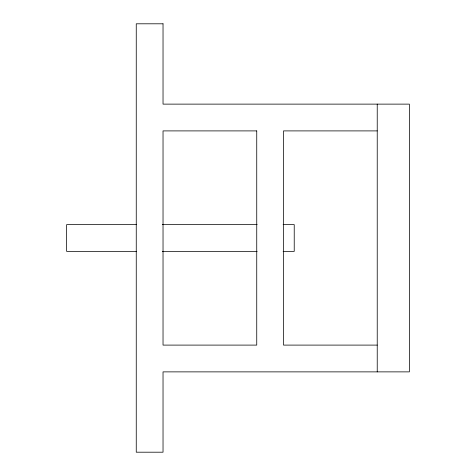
<?xml version="1.0" encoding="UTF-8"?>
<svg xmlns="http://www.w3.org/2000/svg" width="476" height="476" viewBox="0 0 476 476"><rect width="100%" height="100%" fill="white"/><g stroke="black" fill="none" stroke-linecap="round" stroke-linejoin="round"><path stroke-width="0.71" d="M377.23 130.9L283.517 130.9L283.517 345.1L377.23 345.1M136.326 224.618L66.64 224.618L66.64 251.382L136.326 251.382M162.268 224.618L257.159 224.618M283.107 224.618L294.227 224.618L294.227 251.382L283.107 251.382M162.268 251.382L257.159 251.382M377.23 104.125L377.23 371.875M163.03 23.8L136.255 23.8L136.255 452.2L163.03 452.2L163.03 371.875L409.36 371.875L409.36 104.125L163.03 104.125L163.03 23.8M256.743 130.9L163.03 130.9L163.03 345.1L256.743 345.1L256.743 130.9"/></g></svg>
